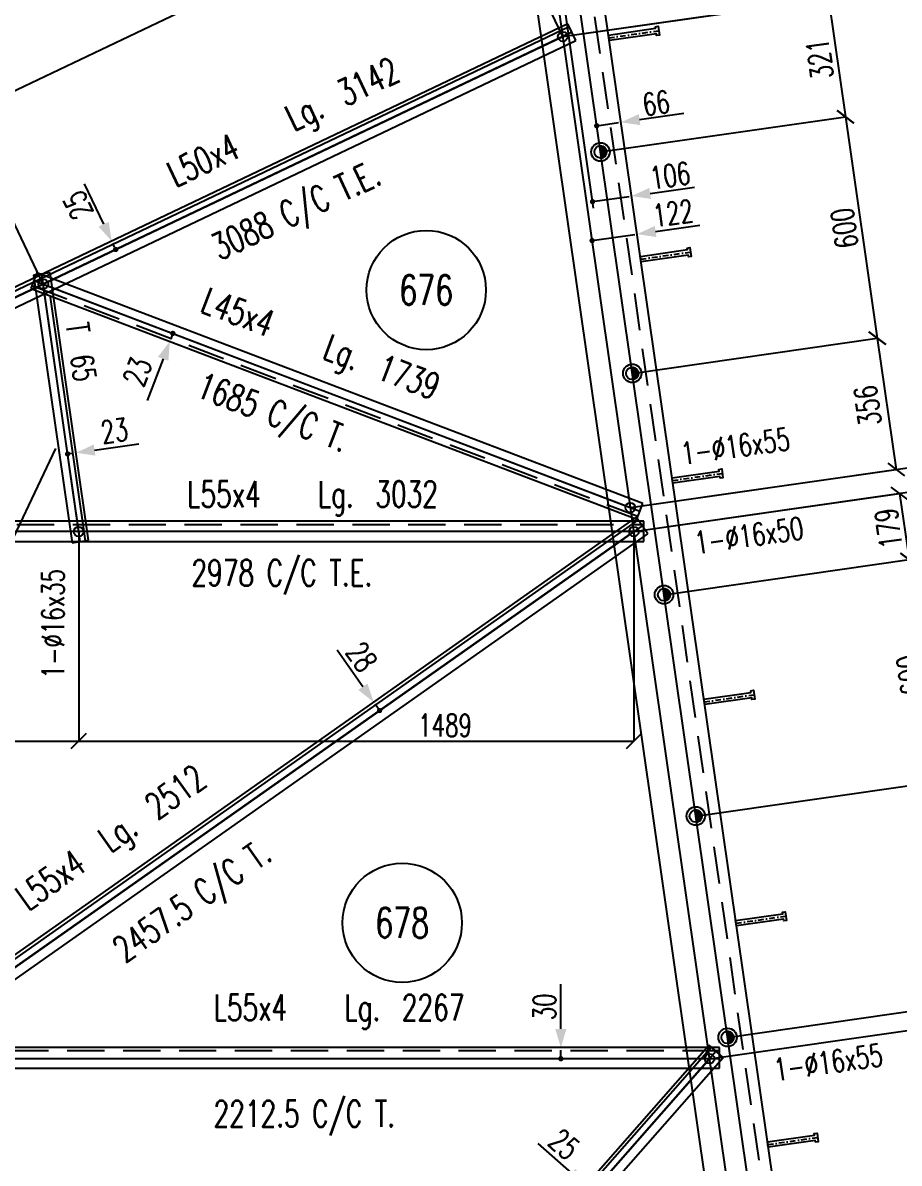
# Model space of a CAD drawing. Extents: x 106643 to 122863, y -59241 to -47761.
# Drawn here: x 113413 to 115764, y -52381 to -49321 of the extents above; entities that cross this region are included whole.
import ezdxf
from ezdxf.enums import TextEntityAlignment as Align

# ---------------------------------------------------------------- set-up
doc = ezdxf.new("R2010")
doc.units = 0
doc.header["$LTSCALE"] = 200
doc.header["$MEASUREMENT"] = 0
doc.linetypes.add('DASHDOT', pattern=[1, 0.5, -0.25, 0, -0.25])
doc.linetypes.add('DASHED', pattern=[0.75, 0.5, -0.25])
doc.layers.get('0').update_dxf_attribs({"linetype": 'CONTINUOUS'})
for name, color, linetype in [('ASSI', 3, 'CONTINUOUS'), ('BOLLINI_1', 7, 'CONTINUOUS'), ('Echelon', 3, 'CONTINUOUS'), ('FORI', 2, 'CONTINUOUS'), ('LINEA_ANG', 2, 'CONTINUOUS'), ('LS', 7, 'CONTINUOUS'), ('MZ', 6, 'DASHDOT'), ('QT_MAL', 7, 'CONTINUOUS'), ('QT_MPR', 7, 'CONTINUOUS'), ('QT_MSP', 7, 'CONTINUOUS'), ('TRAT-Y', 7, 'DASHED')]:
    doc.layers.add(name, color=color, linetype=linetype)
doc.styles.add('QUOTE', font='ROMANS8.SHX', dxfattribs={"width": 0.7})
doc.styles.add('RQL', font='ROMANS8.SHX', dxfattribs={"width": 0.7})
doc.styles.add('RS', font='ROMANS8.shx', dxfattribs={"width": 0.7})
doc.styles.get("Standard").update_dxf_attribs({"font": 'ROMANS8.SHX', "width": 0.7})
doc.dimstyles.new('FRECCE1', dxfattribs={"dimtxt": 60, "dimasz": 6.66, "dimexe": 0, "dimexo": 0, "dimgap": 1, "dimtad": 1, "dimdec": 0, "dimzin": 0, "dimdsep": 46, "dimtxsty": 'RS', "dimblk1": 'QUOTP', "dimblk2": 'QUOTF', "dimsah": 1, "dimcen": 0, "dimclrd": 2, "dimclre": 2, "dimclrt": 7, "dimadec": 0, "dimazin": 0, "dimtfac": 1, "dimtdec": 0, "dimtix": 1, "dimtmove": 2, "dimatfit": 3, "dimldrblk": 'QUOTP', "dimfxl": 1, "dimtolj": 1, "dimtzin": 0, "dimarcsym": 0})
doc.dimstyles.new('FRECCE1_20', dxfattribs={"dimtxt": 60, "dimasz": 6.6667, "dimexe": 0, "dimexo": 0, "dimgap": 1, "dimtad": 1, "dimzin": 0, "dimdsep": 46, "dimtxsty": 'RS', "dimblk1": 'QUOTP', "dimblk2": 'QUOTF', "dimsah": 1, "dimcen": 0, "dimclrd": 2, "dimclre": 2, "dimclrt": 7, "dimadec": 0, "dimazin": 0, "dimtfac": 1, "dimtix": 1, "dimtmove": 2, "dimatfit": 3, "dimldrblk": 'QUOTP', "dimfxl": 1, "dimtolj": 1, "dimtzin": 0, "dimarcsym": 0})
doc.dimstyles.new('TRATTO_20', dxfattribs={"dimscale": 0, "dimtxt": 60, "dimasz": 40, "dimexe": 0, "dimexo": 0, "dimgap": 10, "dimtad": 1, "dimrnd": 0.5, "dimdsep": 46, "dimtxsty": 'RS', "dimblk1": 'OBLIQUE', "dimblk2": 'OBLIQUE', "dimsah": 1, "dimcen": 0.09, "dimclrd": 2, "dimclre": 2, "dimclrt": 7, "dimadec": 0, "dimazin": 0, "dimtfac": 1, "dimtix": 1, "dimtmove": 2, "dimatfit": 3, "dimfxl": 1, "dimtolj": 1, "dimtzin": 0, "dimarcsym": 0})

# ---------------------------------------------------------------- blocks, each defined once
blk = doc.blocks.new('ASSE98')
blk.add_line((0, 0), (1, 0))
at = {"color": 7, "flags": 1}
for tag, p in [('LAV1', (3.07431, 6.82847)), ('LAV2', (3.07431, 6.49513)), ('LAV3', (3.07431, 6.1618)), ('LAV4', (3.07431, 5.82847)), ('LAV5', (3.07431, 5.49513)), ('LAV6', (3.07431, 5.1618)), ('LAV7', (3.07431, 4.82847)), ('LAV8', (3.07431, 4.49513)), ('LAV9', (3.07431, 4.1618)), ('LAV10', (3.07431, 3.82847))]:
    blk.add_attdef(tag, p, '', height=0.2, dxfattribs=at)
at = {"color": 7, "style": 'QUOTE', "width": 0.5, "flags": 1}
for tag, p in [('TI', (1.38308, 6.82731)), ('DI_S', (1.38308, 6.42178)), ('D_S', (1.38308, 6.02092)), ('E_S', (1.38308, 5.68065)), ('NFORI', (1.36454, 5.29792)), ('ALAR', (1.36349, 4.93246)), ('FAM', (1.3775, 4.54645)), ('ALA', (1.38308, 4.19257)), ('DISP2', (1.38308, 3.84971)), ('DISP1', (1.38308, 3.50686)), ('PINZAF', (1.38308, 3.164)), ('PINZAI', (1.38308, 2.82114)), ('TRP', (1.38308, 2.47829)), ('NP', (1.38308, 2.13543)), ('SV', (1.38308, 1.79257)), ('PESO', (1.38308, 1.44971)), ('QUA', (1.38308, 1.10686)), ('LUN', (1.38308, 0.764)), ('PROF', (1.38308, 0.42114)), ('POS', (1.38308, 0.07829))]:
    blk.add_attdef(tag, p, '', height=0.2, dxfattribs=at)
blk = doc.blocks.new('16')
blk.add_circle((0, 0), 1)
blk = doc.blocks.new('_OBLIQUE')
at = {"color": 0, "linetype": 'ByBlock'}
blk.add_line((-0.5, -0.5), (0.5, 0.5), dxfattribs=at)
blk = doc.blocks.new('*D21')
at = {"layer": 'QT_MPR', "color": 2, "lineweight": -2, "transparency": 16777216}
for p, q in [((114865.4, -49271.5), (116156.2, -49086.3)), ((116156.2, -49086.3), (116358.8, -50498.7)), ((115052.2, -50686.2), (116358.8, -50498.7))]:
    blk.add_line(p, q, dxfattribs=at)
at = {"layer": 'QT_MPR', "color": 2, "lineweight": -2, "transparency": 16777216, "xscale": 40, "yscale": 40, "zscale": 40}
for p, rotation in [((116156.2, -49086.3), 98.16615670567579), ((116358.8, -50498.7), 278.1661567056758)]:
    blk.add_blockref('_OBLIQUE', p, dxfattribs=dict(at, rotation=rotation))
at = {"layer": 'QT_MPR', "color": 7, "transparency": 16777216, "insert": (116211.3, -49794.4), "char_height": 60, "attachment_point": 5, "rotation": 98.1662, "style": 'RS'}
blk.add_mtext('\\A1;1427', dxfattribs=at)
blk = doc.blocks.new('*D20')
at = {"layer": 'QT_MPR', "color": 2, "lineweight": -2, "transparency": 16777216}
for p, q in [((115052.2, -50686.2), (116358.8, -50498.7)), ((116358.8, -50498.7), (116561.8, -51913.3)), ((115255.2, -52100.8), (116561.8, -51913.3))]:
    blk.add_line(p, q, dxfattribs=at)
at = {"layer": 'QT_MPR', "color": 2, "lineweight": -2, "transparency": 16777216, "xscale": 40, "yscale": 40, "zscale": 40}
for p, rotation in [((116358.8, -50498.7), 98.16615670567579), ((116561.8, -51913.3), 278.1661567056758)]:
    blk.add_blockref('_OBLIQUE', p, dxfattribs=dict(at, rotation=rotation))
at = {"layer": 'QT_MPR', "color": 7, "transparency": 16777216, "insert": (116417.7, -51211.3), "char_height": 60, "attachment_point": 5, "rotation": 98.1662, "style": 'RS'}
blk.add_mtext('\\A1;1429', dxfattribs=at)
blk = doc.blocks.new('*D25')
at = {"layer": 'QT_MPR', "color": 2, "lineweight": -2, "transparency": 16777216}
for p, q in [((115255.2, -52100.8), (116561.8, -51913.3)), ((116561.8, -51913.3), (116764.8, -53328)), ((115458.2, -53515.5), (116764.8, -53328))]:
    blk.add_line(p, q, dxfattribs=at)
at = {"layer": 'QT_MPR', "color": 2, "lineweight": -2, "transparency": 16777216, "xscale": 40, "yscale": 40, "zscale": 40}
for p, rotation in [((116561.8, -51913.3), 98.16615670567579), ((116764.8, -53328), 278.1661567056758)]:
    blk.add_blockref('_OBLIQUE', p, dxfattribs=dict(at, rotation=rotation))
at = {"layer": 'QT_MPR', "color": 7, "transparency": 16777216, "insert": (116617.3, -52623), "char_height": 60, "attachment_point": 5, "rotation": 98.1662, "style": 'RS'}
blk.add_mtext('\\A1;1429', dxfattribs=at)
blk = doc.blocks.new('*D19')
at = {"layer": 'QT_MPR', "color": 2, "lineweight": -2, "transparency": 16777216}
for p, q in [((114861.6, -49358), (115871.3, -49213.1)), ((115871.3, -49213.1), (116052.6, -50476.9)), ((115042.8, -50621.8), (116052.6, -50476.9))]:
    blk.add_line(p, q, dxfattribs=at)
at = {"layer": 'QT_MPR', "color": 2, "lineweight": -2, "transparency": 16777216, "xscale": 40, "yscale": 40, "zscale": 40}
for p, rotation in [((115871.3, -49213.1), 98.16615670567579), ((116052.6, -50476.9), 278.1661567056758)]:
    blk.add_blockref('_OBLIQUE', p, dxfattribs=dict(at, rotation=rotation))
at = {"layer": 'QT_MPR', "color": 7, "transparency": 16777216, "insert": (115912, -49847.1), "char_height": 60, "attachment_point": 5, "rotation": 98.1662, "style": 'RS'}
blk.add_mtext('\\A1;1277', dxfattribs=at)
blk = doc.blocks.new('*D18')
at = {"layer": 'QT_MPR', "color": 2, "lineweight": -2, "transparency": 16777216}
for p, q in [((115042.8, -50621.8), (116052.6, -50476.9)), ((116052.6, -50476.9), (116061.9, -50541.3)), ((115052.2, -50686.2), (116061.9, -50541.3))]:
    blk.add_line(p, q, dxfattribs=at)
at = {"layer": 'QT_MPR', "color": 2, "lineweight": -2, "transparency": 16777216, "xscale": 40, "yscale": 40, "zscale": 40}
for p, rotation in [((116052.6, -50476.9), 98.16615670567579), ((116061.9, -50541.3), 278.1661567056758)]:
    blk.add_blockref('_OBLIQUE', p, dxfattribs=dict(at, rotation=rotation))
at = {"layer": 'QT_MPR', "color": 7, "transparency": 16777216, "insert": (116100.9, -50494.6), "char_height": 60, "attachment_point": 5, "rotation": 98.1662, "style": 'RS'}
blk.add_mtext('\\A1;65', dxfattribs=at)
blk = doc.blocks.new('*D41')
at = {"layer": 'QT_MPR', "color": 2, "lineweight": -2, "transparency": 16777216}
for p, q in [((114865.4, -49271.5), (115859.2, -49128.9)), ((115859.2, -49128.9), (115871.3, -49213.1)), ((114861.6, -49358), (115871.3, -49213.1))]:
    blk.add_line(p, q, dxfattribs=at)
at = {"layer": 'QT_MPR', "color": 2, "lineweight": -2, "transparency": 16777216, "xscale": 40, "yscale": 40, "zscale": 40}
for p, rotation in [((115859.2, -49128.9), 98.16615670567533), ((115871.3, -49213.1), 278.1661567056753)]:
    blk.add_blockref('_OBLIQUE', p, dxfattribs=dict(at, rotation=rotation))
at = {"layer": 'QT_MPR', "color": 7, "transparency": 16777216, "insert": (115913.3, -49174), "char_height": 60, "attachment_point": 5, "rotation": 98.1662, "style": 'RS'}
blk.add_mtext('\\A1;85', dxfattribs=at)
blk = doc.blocks.new('QUOTP')
at = {"layer": 'ASSI', "color": 2, "const_width": 1.07}
blk.add_lwpolyline([(-0.53, 0, 1), (0.53, 0, 1)], format="xyb", close=True, dxfattribs=at)
blk = doc.blocks.new('QUOTF')
at = {"layer": 'LS', "color": 2}
blk.add_line((7.5, 0), (25.5, 0), dxfattribs=at)
blk.add_solid([(7.5, 2.25), (0, 0), (7.5, -2.25)], dxfattribs=at)
blk = doc.blocks.new('*D157')
at = {"layer": 'QT_MAL', "color": 2, "lineweight": -2, "transparency": 16777216}
blk.add_line((114959.1, -49596.4), (115011.3, -49588.9), dxfattribs=at)
at = {"layer": 'QT_MAL', "color": 2, "lineweight": -2, "transparency": 16777216, "xscale": 6.66, "yscale": 6.66, "zscale": 6.66}
for name, p, rotation in [('QUOTF', (115017.9, -49588), 8.166156705674926), ('QUOTP', (114952.5, -49597.4), 188.1661567056749)]:
    blk.add_blockref(name, p, dxfattribs=dict(at, rotation=rotation))
at = {"layer": 'QT_MAL', "color": 7, "transparency": 16777216, "insert": (115112, -49536.6), "char_height": 60, "attachment_point": 5, "rotation": 8.1662, "style": 'RS'}
blk.add_mtext('\\A1;66', dxfattribs=at)
blk = doc.blocks.new('*D158')
at = {"layer": 'QT_MAL', "color": 2, "lineweight": -2, "transparency": 16777216}
blk.add_line((114947.9, -49800.1), (115039.7, -49786.9), dxfattribs=at)
at = {"layer": 'QT_MAL', "color": 2, "lineweight": -2, "transparency": 16777216, "xscale": 6.66, "yscale": 6.66, "zscale": 6.66}
for name, p, rotation in [('QUOTF', (115046.3, -49786), 8.166156705674926), ('QUOTP', (114941.4, -49801), 188.1661567056749)]:
    blk.add_blockref(name, p, dxfattribs=dict(at, rotation=rotation))
at = {"layer": 'QT_MAL', "color": 7, "transparency": 16777216, "insert": (115149.2, -49730.9), "char_height": 60, "attachment_point": 5, "rotation": 8.1662, "style": 'RS'}
blk.add_mtext('\\A1;106', dxfattribs=at)
blk = doc.blocks.new('*D159')
at = {"layer": 'QT_MAL', "color": 2, "lineweight": -2, "transparency": 16777216}
blk.add_line((114946.8, -49904.6), (115054.4, -49889.1), dxfattribs=at)
at = {"layer": 'QT_MAL', "color": 2, "lineweight": -2, "transparency": 16777216, "xscale": 6.66, "yscale": 6.66, "zscale": 6.66}
for name, p, rotation in [('QUOTF', (115060.9, -49888.2), 8.166156705674926), ('QUOTP', (114940.2, -49905.5), 188.1661567056749)]:
    blk.add_blockref(name, p, dxfattribs=dict(at, rotation=rotation))
at = {"layer": 'QT_MAL', "color": 7, "transparency": 16777216, "insert": (115157.2, -49832), "char_height": 60, "attachment_point": 5, "rotation": 8.1662, "style": 'RS'}
blk.add_mtext('\\A1;122', dxfattribs=at)
blk = doc.blocks.new('*D163')
at = {"layer": 'QT_MAL', "color": 2, "lineweight": -2, "transparency": 16777216}
blk.add_line((113813.3, -50160.7), (113809.9, -50169.7), dxfattribs=at)
at = {"layer": 'QT_MAL', "color": 2, "lineweight": -2, "transparency": 16777216, "xscale": 6.6667, "yscale": 6.6667, "zscale": 6.6667}
for name, p, rotation in [('QUOTP', (113815.7, -50154.5), 69.15341623846709), ('QUOTF', (113807.5, -50176), 249.1534162384671)]:
    blk.add_blockref(name, p, dxfattribs=dict(at, rotation=rotation))
at = {"layer": 'QT_MAL', "color": 7, "transparency": 16777216, "insert": (113720.6, -50257.3), "char_height": 60, "attachment_point": 5, "rotation": 69.1534, "style": 'RS'}
blk.add_mtext('\\A1;23', dxfattribs=at)
blk = doc.blocks.new('*D164')
at = {"layer": 'QT_MAL', "color": 2, "lineweight": -2, "transparency": 16777216}
blk.add_line((113540, -50477), (113549.5, -50475.6), dxfattribs=at)
at = {"layer": 'QT_MAL', "color": 2, "lineweight": -2, "transparency": 16777216, "xscale": 6.6667, "yscale": 6.6667, "zscale": 6.6667}
for name, p, rotation in [('QUOTF', (113556.1, -50474.7), 8.166156705675029), ('QUOTP', (113533.4, -50477.9), 188.166156705675)]:
    blk.add_blockref(name, p, dxfattribs=dict(at, rotation=rotation))
at = {"layer": 'QT_MAL', "color": 7, "transparency": 16777216, "insert": (113658.8, -50415.6), "char_height": 60, "attachment_point": 5, "rotation": 8.1662, "style": 'RS'}
blk.add_mtext('\\A1;23', dxfattribs=at)
blk = doc.blocks.new('*D52')
at = {"layer": 'QT_MPR', "color": 2, "lineweight": -2, "transparency": 16777216}
for p, q in [((111858.4, -50233.2), (113252.1, -49569.1)), ((113467.9, -50022.1), (113252.1, -49569.1)), ((112074.3, -50686.2), (111858.4, -50233.2))]:
    blk.add_line(p, q, dxfattribs=at)
at = {"layer": 'QT_MPR', "color": 2, "lineweight": -2, "transparency": 16777216, "xscale": 40, "yscale": 40, "zscale": 40}
for p, rotation in [((113252.1, -49569.1), 25.47875624659743), ((111858.4, -50233.2), 205.4787562465974)]:
    blk.add_blockref('_OBLIQUE', p, dxfattribs=dict(at, rotation=rotation))
at = {"layer": 'QT_MPR', "color": 7, "transparency": 16777216, "insert": (112556, -49850.4), "char_height": 60, "attachment_point": 5, "rotation": 25.4788, "style": 'RS'}
blk.add_mtext('\\A1;1544', dxfattribs=at)
blk = doc.blocks.new('*D51')
at = {"layer": 'QT_MPR', "color": 2, "lineweight": -2, "transparency": 16777216}
for p, q in [((113252.1, -49569.1), (114645.8, -48905)), ((114861.6, -49358), (114645.8, -48905)), ((113467.9, -50022.1), (113252.1, -49569.1))]:
    blk.add_line(p, q, dxfattribs=at)
at = {"layer": 'QT_MPR', "color": 2, "lineweight": -2, "transparency": 16777216, "xscale": 40, "yscale": 40, "zscale": 40}
for p, rotation in [((114645.8, -48905), 25.47875624659743), ((113252.1, -49569.1), 205.4787562465974)]:
    blk.add_blockref('_OBLIQUE', p, dxfattribs=dict(at, rotation=rotation))
at = {"layer": 'QT_MPR', "color": 7, "transparency": 16777216, "insert": (114043.8, -49134.3), "char_height": 60, "attachment_point": 5, "rotation": 25.4788, "style": 'RS'}
blk.add_mtext('\\A1;1544', dxfattribs=at)
blk = doc.blocks.new('*D50')
at = {"layer": 'QT_MPR', "color": 2, "lineweight": -2, "transparency": 16777216}
for p, q in [((112074.3, -50686.2), (112074.3, -51248.2)), ((113563.2, -50686.2), (113563.2, -51248.2)), ((112074.3, -51248.2), (113563.2, -51248.2))]:
    blk.add_line(p, q, dxfattribs=at)
at = {"layer": 'QT_MPR', "color": 2, "lineweight": -2, "transparency": 16777216, "xscale": 40, "yscale": 40, "zscale": 40}
for p, rotation in [((112074.3, -51248.2), 179.9999999999999), ((113563.2, -51248.2), 359.9999999999999)]:
    blk.add_blockref('_OBLIQUE', p, dxfattribs=dict(at, rotation=rotation))
at = {"layer": 'QT_MPR', "color": 7, "transparency": 16777216, "insert": (112842.9, -51201.5), "char_height": 60, "attachment_point": 5, "style": 'RS'}
blk.add_mtext('\\A1;1489', dxfattribs=at)
blk = doc.blocks.new('*D49')
at = {"layer": 'QT_MPR', "color": 2, "lineweight": -2, "transparency": 16777216}
for p, q in [((113563.2, -50686.2), (113563.2, -51248.2)), ((115052.2, -50686.2), (115052.2, -51248.2)), ((113563.2, -51248.2), (115052.2, -51248.2))]:
    blk.add_line(p, q, dxfattribs=at)
at = {"layer": 'QT_MPR', "color": 2, "lineweight": -2, "transparency": 16777216, "xscale": 40, "yscale": 40, "zscale": 40}
for p, rotation in [((113563.2, -51248.2), 179.9999999999999), ((115052.2, -51248.2), 359.9999999999999)]:
    blk.add_blockref('_OBLIQUE', p, dxfattribs=dict(at, rotation=rotation))
at = {"layer": 'QT_MPR', "color": 7, "transparency": 16777216, "insert": (114545.7, -51206.1), "char_height": 60, "attachment_point": 5, "style": 'RS'}
blk.add_mtext('\\A1;1489', dxfattribs=at)
blk = doc.blocks.new('xxx')
blk.add_circle((0, 0), 8)
at = {"color": 3, "style": 'RQL', "width": 0.7}
blk.add_attdef('POS', text='', height=4, dxfattribs=at).set_placement((0, 0), align=Align.MIDDLE)
at = {"color": 3, "style": 'RQL', "width": 0.7, "flags": 1}
blk.add_attdef('POS1', (-0.39, -5.42), '', height=2, dxfattribs=at)
at = {"style": 'RQL', "width": 0.7, "flags": 1}
blk.add_attdef('TIPO', (-0.39, -8.66), '', height=2, dxfattribs=at)
blk = doc.blocks.new('*D165')
at = {"layer": 'QT_MAL', "color": 2, "lineweight": -2, "transparency": 16777216}
for p, q in [((114354, -51143.5), (114354, -51143.5)), ((114366.3, -51160.9), (114357.9, -51148.9)), ((114370.1, -51166.4), (114370.1, -51166.4))]:
    blk.add_line(p, q, dxfattribs=at)
at = {"layer": 'QT_MAL', "color": 2, "lineweight": -2, "transparency": 16777216, "xscale": 6.6667, "yscale": 6.6667, "zscale": 6.6667}
for name, p, rotation in [('QUOTF', (114354, -51143.5), 125.1466396514219), ('QUOTP', (114370.1, -51166.4), 305.1466396514219)]:
    blk.add_blockref(name, p, dxfattribs=dict(at, rotation=rotation))
at = {"layer": 'QT_MAL', "color": 7, "transparency": 16777216, "insert": (114322, -51022.4), "char_height": 60, "attachment_point": 5, "rotation": 305.1466, "style": 'RS'}
blk.add_mtext('\\A1;28', dxfattribs=at)
blk = doc.blocks.new('*D166')
at = {"layer": 'QT_MAL', "color": 2, "lineweight": -2, "transparency": 16777216}
blk.add_line((114937.2, -52452.5), (114928.4, -52444.8), dxfattribs=at)
at = {"layer": 'QT_MAL', "color": 2, "lineweight": -2, "transparency": 16777216, "xscale": 6.6667, "yscale": 6.6667, "zscale": 6.6667}
for name, p, rotation in [('QUOTF', (114923.4, -52440.4), 138.6780807240128), ('QUOTP', (114942.2, -52456.9), 318.6780807240128)]:
    blk.add_blockref(name, p, dxfattribs=dict(at, rotation=rotation))
at = {"layer": 'QT_MAL', "color": 7, "transparency": 16777216, "insert": (114865.2, -52330.3), "char_height": 60, "attachment_point": 5, "rotation": 318.6781, "style": 'RS'}
blk.add_mtext('\\A1;25', dxfattribs=at)
blk = doc.blocks.new('*D58')
at = {"layer": 'QT_MPR', "color": 2, "lineweight": -2, "transparency": 16777216}
for p, q in [((113042.9, -52100.8), (112504.1, -52469.7)), ((112504.1, -52469.7), (113472.7, -53884.4)), ((114011.5, -53515.5), (113472.7, -53884.4))]:
    blk.add_line(p, q, dxfattribs=at)
at = {"layer": 'QT_MPR', "color": 2, "lineweight": -2, "transparency": 16777216, "xscale": 40, "yscale": 40, "zscale": 40}
for p, rotation in [((112504.1, -52469.7), 124.3993142064025), ((113472.7, -53884.4), 304.3993142064025)]:
    blk.add_blockref('_OBLIQUE', p, dxfattribs=dict(at, rotation=rotation))
at = {"layer": 'QT_MPR', "color": 7, "transparency": 16777216, "insert": (112985.7, -53068.6), "char_height": 60, "attachment_point": 5, "rotation": 304.3993, "style": 'RS'}
blk.add_mtext('\\A1;1714.5', dxfattribs=at)
blk = doc.blocks.new('bull')
at = {"style": 'RS', "width": 0.7, "flags": 1}
for tag, p in [('NN', (-12.25, 0)), ('DIAMETRO', (0, -4.86)), ('SERRAGGIO', (0, -9.71)), ('LUNGHEZZA', (0, -14.57)), ('NB', (0, -19.43)), ('TIPO', (0, -24.12)), ('EL', (-0.14, -29))]:
    blk.add_attdef(tag, p, '', height=3, dxfattribs=at)
at = {"style": 'RS', "width": 0.7}
blk.add_attdef('BULLONE', (0, 0), '', height=3, dxfattribs=at)
blk = doc.blocks.new('P20')
at = {"color": 0}
for p, q in [((0, 0.98), (0.02, 1)), ((0, 0.94), (0.06, 1)), ((1, -0.01), (0, 0.99)), ((0, 0.89), (0.1, 0.99)), ((0, 0.85), (0.14, 0.99)), ((0, 0.8), (0.18, 0.98)), ((0, 0.76), (0.22, 0.98)), ((0, 0.71), (0.25, 0.97)), ((0, 0.67), (0.29, 0.96)), ((1, -0.05), (0, 0.95)), ((0, 0.62), (0.32, 0.95)), ((0, 0.58), (0.36, 0.93)), ((0, 0.53), (0.39, 0.92)), ((0, 0.49), (0.42, 0.91)), ((1, -0.09), (0, 0.9)), ((0, 0.44), (0.45, 0.89)), ((0, 0.4), (0.48, 0.88)), ((0.99, -0.13), (0, 0.86)), ((0, 0.35), (0.51, 0.86)), ((0, 0.31), (0.54, 0.84)), ((0, 0.26), (0.56, 0.83)), ((0.99, -0.17), (0, 0.81)), ((0, 0.22), (0.59, 0.81)), ((0, 0.17), (0.61, 0.79)), ((0.98, -0.21), (0, 0.77)), ((0, 0.13), (0.64, 0.77)), ((0, 0.08), (0.66, 0.75)), ((0, 0.04), (0.69, 0.73)), ((0.97, -0.25), (0, 0.72)), ((0, -0.01), (0.71, 0.7)), ((0.96, -0.28), (0, 0.68)), ((0, -0.05), (0.73, 0.68)), ((0, -0.1), (0.75, 0.66)), ((0.95, -0.32), (0, 0.63)), ((0, -0.14), (0.77, 0.63)), ((0, -0.19), (0.79, 0.61)), ((0.94, -0.35), (0, 0.59)), ((0, -0.23), (0.81, 0.58)), ((0, -0.28), (0.83, 0.56)), ((0.92, -0.38), (0, 0.54)), ((0, -0.32), (0.85, 0.53)), ((0.91, -0.41), (0, 0.5)), ((0, -0.36), (0.87, 0.5)), ((0, -0.41), (0.88, 0.47)), ((0.9, -0.44), (0, 0.45)), ((0, -0.45), (0.9, 0.44)), ((0.88, -0.47), (0, 0.41)), ((0, -0.5), (0.91, 0.41)), ((0, -0.54), (0.92, 0.38)), ((0.87, -0.5), (0, 0.36)), ((0, -0.59), (0.94, 0.35)), ((0.85, -0.53), (0, 0.32)), ((0, -0.63), (0.95, 0.31)), ((0, -0.68), (0.96, 0.28)), ((0.83, -0.56), (0, 0.27)), ((0, -0.72), (0.97, 0.25)), ((0.81, -0.58), (0, 0.23)), ((0, -0.77), (0.98, 0.21)), ((0.79, -0.61), (0, 0.18)), ((0, -0.81), (0.99, 0.17)), ((0.77, -0.63), (0, 0.14)), ((0, -0.86), (0.99, 0.13)), ((0.75, -0.66), (0, 0.09)), ((0, -0.9), (1, 0.09)), ((0.73, -0.68), (0, 0.05)), ((0, -0.95), (1, 0.05)), ((0.71, -0.7), (0, 0.01)), ((0, -0.99), (1, 0.01)), ((1, 0.04), (0.04, 1)), ((1, 0.09), (0.09, 1)), ((0.99, 0.14), (0.14, 0.99)), ((0.98, 0.19), (0.19, 0.98)), ((0.97, 0.25), (0.25, 0.97)), ((0.95, 0.31), (0.31, 0.95)), ((0.92, 0.38), (0.38, 0.92)), ((0.88, 0.47), (0.47, 0.88)), ((0.81, 0.59), (0.59, 0.81)), ((0.69, -0.73), (0, -0.04)), ((0.66, -0.75), (0, -0.08)), ((0.64, -0.77), (0, -0.13)), ((0.61, -0.79), (0, -0.17)), ((0.59, -0.81), (0, -0.22)), ((0.56, -0.83), (0, -0.26)), ((0.54, -0.84), (0, -0.31)), ((0.51, -0.86), (0, -0.35)), ((0.48, -0.88), (0, -0.4)), ((0.45, -0.89), (0, -0.44)), ((0.42, -0.91), (0, -0.49)), ((0.39, -0.92), (0, -0.53)), ((0.36, -0.93), (0, -0.58)), ((0.32, -0.95), (0, -0.62)), ((0.29, -0.96), (0, -0.67)), ((0.25, -0.97), (0, -0.71)), ((0.22, -0.98), (0, -0.76)), ((0.18, -0.98), (0, -0.8)), ((0.14, -0.99), (0, -0.85)), ((0.1, -0.99), (0, -0.89)), ((0.04, -1), (1, -0.04)), ((0.09, -1), (1, -0.09)), ((0.14, -0.99), (0.99, -0.14)), ((0.19, -0.98), (0.98, -0.19)), ((0.25, -0.97), (0.97, -0.25)), ((0.31, -0.95), (0.95, -0.31)), ((0.38, -0.92), (0.92, -0.38)), ((0.47, -0.88), (0.88, -0.47)), ((0.59, -0.81), (0.81, -0.59))]:
    blk.add_line(p, q, dxfattribs=at)
for radius in [1.5, 1]:
    blk.add_circle((0, 0), radius)
blk = doc.blocks.new('A$C6E393FD9')
at = {"layer": 'Echelon'}
blk.add_lwpolyline([(2.5, 0), (0, 19.8), (168.6, 41.4), (167.9, 47.2), (177.8, 48.5), (181.8, 17.1), (171.9, 15.8), (171.2, 21.6), (2.5, 0)], close=True, dxfattribs=at)
at = {"layer": 'MZ', "ltscale": 0.2}
blk.add_line((1.3, 9.9), (179.8, 32.8), dxfattribs=at)
blk = doc.blocks.new('*D129')
at = {"layer": 'QT_MSP', "color": 2, "lineweight": -2, "transparency": 16777216}
for p, q in [((114861.6, -49358), (115574.3, -49255.7)), ((115574.3, -49255.7), (115619.9, -49573.4)), ((114962.6, -49667.7), (115619.9, -49573.4))]:
    blk.add_line(p, q, dxfattribs=at)
at = {"layer": 'QT_MSP', "color": 2, "lineweight": -2, "transparency": 16777216, "xscale": 40, "yscale": 40, "zscale": 40}
for p, rotation in [((115574.3, -49255.7), 98.16615670567579), ((115619.9, -49573.4), 278.1661567056758)]:
    blk.add_blockref('_OBLIQUE', p, dxfattribs=dict(at, rotation=rotation))
at = {"layer": 'QT_MSP', "color": 7, "transparency": 16777216, "insert": (115550.8, -49418), "char_height": 60, "attachment_point": 5, "rotation": 98.1662, "style": 'RS'}
blk.add_mtext('\\A1;321', dxfattribs=at)
blk = doc.blocks.new('*D128')
at = {"layer": 'QT_MSP', "color": 2, "lineweight": -2, "transparency": 16777216}
for p, q in [((114962.6, -49667.7), (115619.9, -49573.4)), ((115619.9, -49573.4), (115705.1, -50167.3)), ((115047.9, -50261.7), (115705.1, -50167.3))]:
    blk.add_line(p, q, dxfattribs=at)
at = {"layer": 'QT_MSP', "color": 2, "lineweight": -2, "transparency": 16777216, "xscale": 40, "yscale": 40, "zscale": 40}
for p, rotation in [((115619.9, -49573.4), 98.16615670567579), ((115705.1, -50167.3), 278.1661567056758)]:
    blk.add_blockref('_OBLIQUE', p, dxfattribs=dict(at, rotation=rotation))
at = {"layer": 'QT_MSP', "color": 7, "transparency": 16777216, "insert": (115616.9, -49872.3), "char_height": 60, "attachment_point": 5, "rotation": 98.1662, "style": 'RS'}
blk.add_mtext('\\A1;600', dxfattribs=at)
blk = doc.blocks.new('*D127')
at = {"layer": 'QT_MSP', "color": 2, "lineweight": -2, "transparency": 16777216}
for p, q in [((115047.9, -50261.7), (115705.1, -50167.3)), ((115705.1, -50167.3), (115755.7, -50519.5)), ((115042.8, -50621.8), (115755.7, -50519.5))]:
    blk.add_line(p, q, dxfattribs=at)
at = {"layer": 'QT_MSP', "color": 2, "lineweight": -2, "transparency": 16777216, "xscale": 40, "yscale": 40, "zscale": 40}
for p, rotation in [((115705.1, -50167.3), 98.16615670567579), ((115755.7, -50519.5), 278.1661567056758)]:
    blk.add_blockref('_OBLIQUE', p, dxfattribs=dict(at, rotation=rotation))
at = {"layer": 'QT_MSP', "color": 7, "transparency": 16777216, "insert": (115679.4, -50348.4), "char_height": 60, "attachment_point": 5, "rotation": 98.1662, "style": 'RS'}
blk.add_mtext('\\A1;356', dxfattribs=at)
blk = doc.blocks.new('*D136')
at = {"layer": 'QT_MSP', "color": 2, "lineweight": -2, "transparency": 16777216}
for p, q in [((115052.2, -50686.2), (115764.9, -50583.9)), ((115764.9, -50583.9), (115790.4, -50761.3)), ((115133.1, -50855.6), (115790.4, -50761.3))]:
    blk.add_line(p, q, dxfattribs=at)
at = {"layer": 'QT_MSP', "color": 2, "lineweight": -2, "transparency": 16777216, "xscale": 40, "yscale": 40, "zscale": 40}
for p, rotation in [((115764.9, -50583.9), 98.16615670567579), ((115790.4, -50761.3), 278.1661567056758)]:
    blk.add_blockref('_OBLIQUE', p, dxfattribs=dict(at, rotation=rotation))
at = {"layer": 'QT_MSP', "color": 7, "transparency": 16777216, "insert": (115735.2, -50677.8), "char_height": 60, "attachment_point": 5, "rotation": 98.1662, "style": 'RS'}
blk.add_mtext('\\A1;179', dxfattribs=at)
blk = doc.blocks.new('*D135')
at = {"layer": 'QT_MSP', "color": 2, "lineweight": -2, "transparency": 16777216}
for p, q in [((115133.1, -50855.6), (115790.4, -50761.3)), ((115790.4, -50761.3), (115875.6, -51355.2)), ((115218.3, -51449.5), (115875.6, -51355.2))]:
    blk.add_line(p, q, dxfattribs=at)
at = {"layer": 'QT_MSP', "color": 2, "lineweight": -2, "transparency": 16777216, "xscale": 40, "yscale": 40, "zscale": 40}
for p, rotation in [((115790.4, -50761.3), 98.16615670567579), ((115875.6, -51355.2), 278.1661567056758)]:
    blk.add_blockref('_OBLIQUE', p, dxfattribs=dict(at, rotation=rotation))
at = {"layer": 'QT_MSP', "color": 7, "transparency": 16777216, "insert": (115793.2, -51071), "char_height": 60, "attachment_point": 5, "rotation": 98.1662, "style": 'RS'}
blk.add_mtext('\\A1;600', dxfattribs=at)
blk = doc.blocks.new('*D137')
at = {"layer": 'QT_MSP', "color": 2, "lineweight": -2, "transparency": 16777216}
for p, q in [((115218.3, -51449.5), (115875.6, -51355.2)), ((115875.6, -51355.2), (115960.8, -51949.1)), ((115303.5, -52043.4), (115960.8, -51949.1))]:
    blk.add_line(p, q, dxfattribs=at)
at = {"layer": 'QT_MSP', "color": 2, "lineweight": -2, "transparency": 16777216, "xscale": 40, "yscale": 40, "zscale": 40}
for p, rotation in [((115875.6, -51355.2), 98.16615670567579), ((115960.8, -51949.1), 278.1661567056758)]:
    blk.add_blockref('_OBLIQUE', p, dxfattribs=dict(at, rotation=rotation))
at = {"layer": 'QT_MSP', "color": 7, "transparency": 16777216, "insert": (115870.6, -51655.4), "char_height": 60, "attachment_point": 5, "rotation": 98.1662, "style": 'RS'}
blk.add_mtext('\\A1;600', dxfattribs=at)
blk = doc.blocks.new('*D138')
at = {"layer": 'QT_MSP', "color": 2, "lineweight": -2, "transparency": 16777216}
for p, q in [((115303.5, -52043.4), (115960.8, -51949.1)), ((115960.8, -51949.1), (115967.9, -51998.5)), ((115255.2, -52100.8), (115967.9, -51998.5))]:
    blk.add_line(p, q, dxfattribs=at)
at = {"layer": 'QT_MSP', "color": 2, "lineweight": -2, "transparency": 16777216, "xscale": 40, "yscale": 40, "zscale": 40}
for p, rotation in [((115960.8, -51949.1), 98.16615670567579), ((115967.9, -51998.5), 278.1661567056758)]:
    blk.add_blockref('_OBLIQUE', p, dxfattribs=dict(at, rotation=rotation))
at = {"layer": 'QT_MSP', "color": 7, "transparency": 16777216, "insert": (116010.5, -51942.5), "char_height": 60, "attachment_point": 5, "rotation": 98.1662, "style": 'RS'}
blk.add_mtext('\\A1;50', dxfattribs=at)
blk = doc.blocks.new('*D144')
at = {"layer": 'QT_MSP', "color": 2, "lineweight": -2, "transparency": 16777216}
for p, q in [((115255.2, -52100.8), (115967.9, -51998.5)), ((115967.9, -51998.5), (116046, -52543)), ((115388.8, -52637.3), (116046, -52543))]:
    blk.add_line(p, q, dxfattribs=at)
at = {"layer": 'QT_MSP', "color": 2, "lineweight": -2, "transparency": 16777216, "xscale": 40, "yscale": 40, "zscale": 40}
for p, rotation in [((115967.9, -51998.5), 98.16615670567579), ((116046, -52543), 278.1661567056758)]:
    blk.add_blockref('_OBLIQUE', p, dxfattribs=dict(at, rotation=rotation))
at = {"layer": 'QT_MSP', "color": 7, "transparency": 16777216, "insert": (115958.8, -52281.5), "char_height": 60, "attachment_point": 5, "rotation": 98.1662, "style": 'RS'}
blk.add_mtext('\\A1;550', dxfattribs=at)
blk = doc.blocks.new('*D185')
at = {"layer": 'QT_MAL', "color": 2, "lineweight": -2, "transparency": 16777216}
blk.add_line((113659.5, -49923.4), (113654.5, -49912.8), dxfattribs=at)
at = {"layer": 'QT_MAL', "color": 2, "lineweight": -2, "transparency": 16777216, "xscale": 6.66, "yscale": 6.66, "zscale": 6.66}
for name, p, rotation in [('QUOTF', (113651.6, -49906.8), 115.4787562465974), ('QUOTP', (113662.4, -49929.4), 295.4787562465974)]:
    blk.add_blockref(name, p, dxfattribs=dict(at, rotation=rotation))
at = {"layer": 'QT_MAL', "color": 7, "transparency": 16777216, "insert": (113561.2, -49810.6), "char_height": 60, "attachment_point": 5, "rotation": 115.4788, "style": 'RS'}
blk.add_mtext('\\A1;25', dxfattribs=at)
blk = doc.blocks.new('*D196')
at = {"layer": 'QT_MAL', "color": 2, "lineweight": -2, "transparency": 16777216}
blk.add_line((114856.3, -52094.2), (114856.3, -52077.5), dxfattribs=at)
at = {"layer": 'QT_MAL', "color": 2, "lineweight": -2, "transparency": 16777216, "xscale": 6.66, "yscale": 6.66, "zscale": 6.66}
for name, p, rotation in [('QUOTF', (114856.3, -52070.8), 89.9999999999998), ('QUOTP', (114856.3, -52100.8), 269.9999999999998)]:
    blk.add_blockref(name, p, dxfattribs=dict(at, rotation=rotation))
at = {"layer": 'QT_MAL', "color": 7, "transparency": 16777216, "insert": (114812.5, -51961.3), "char_height": 60, "attachment_point": 5, "rotation": 90, "style": 'RS'}
blk.add_mtext('\\A1;30', dxfattribs=at)

msp = doc.modelspace()

# ---------------------------------------------------------------- linework, layer by layer
at = {"layer": 'LINEA_ANG'}
for p, q in [((115937.11, -55993.867), (114891.38, -48706.516)), ((114713.205, -48732.084), (115758.935, -56019.435)), ((114875.23, -49323.767), (112038.806, -50675.381)), ((114896.739, -49368.904), (114875.23, -49323.767)), ((112042.462, -50683.054), (114878.887, -49331.44)), ((112060.315, -50720.518), (114896.739, -49368.904)), ((113450.678, -49991.958), (113434.664, -50034.012)), ((113486.855, -49991.991), (113442.311, -49998.383)), ((115075.837, -50610.811), (113450.678, -49991.958)), ((113589.837, -50709.639), (113486.855, -49991.991)), ((113442.311, -49998.383), (113545.293, -50716.031)), ((113434.664, -50034.012), (115059.823, -50652.865)), ((113496.088, -50056.332), (113487.674, -50057.539)), ((113581.423, -50710.847), (113487.674, -50057.539)), ((115059.823, -50652.865), (115075.837, -50610.811)), ((115079.211, -50658.18), (112047.211, -50658.18)), ((115058.169, -50647.742), (113004.154, -52093.828)), ((115063.35, -50655.101), (113009.335, -52101.187)), ((115089.831, -50692.715), (115058.169, -50647.742)), ((115079.211, -50713.18), (115079.211, -50658.18)), ((113035.815, -52138.8), (115089.831, -50692.715)), ((112047.211, -50713.18), (115079.211, -50713.18)), ((113545.293, -50716.031), (113589.837, -50709.639)), ((115282.211, -52070.821), (113015.211, -52070.821)), ((115254.263, -52064.037), (113974.623, -53519.497)), ((115260.647, -52069.649), (113981.007, -53525.11)), ((115291.814, -52097.051), (115254.263, -52064.037)), ((115282.211, -52125.821), (115282.211, -52070.821)), ((114012.174, -53552.512), (115291.814, -52097.051)), ((113015.211, -52125.821), (115282.211, -52125.821))]:
    msp.add_line(p, q, dxfattribs=at)
at = {"layer": 'LS', "color": 6}
for p, q in [((114943.899, -49818.751), (114786.563, -48722.331)), ((116003.623, -56922.018), (114826.158, -48716.649)), ((115661.211, -54930.103), (114836.753, -49184.725)), ((112074.259, -50686.18), (114861.611, -49357.95)), ((113563.235, -50686.18), (113467.935, -50022.065)), ((113467.935, -50022.065), (115042.829, -50621.783)), ((113286.962, -50916.283), (113501.828, -50462.944)), ((115052.211, -50686.18), (112074.259, -50686.18)), ((113042.859, -52100.821), (115052.211, -50686.18)), ((115255.211, -52100.821), (113042.859, -52100.821)), ((114011.459, -53515.462), (115255.211, -52100.821))]:
    msp.add_line(p, q, dxfattribs=at)
at = {"layer": 'TRAT-Y'}
for p, q in [((114861.684, -48710.777), (115907.414, -55998.129)), ((113437.689, -50026.069), (115062.848, -50644.921)), ((112047.211, -50667.18), (115079.211, -50667.18)), ((115282.211, -52079.821), (113015.211, -52079.821))]:
    msp.add_line(p, q, dxfattribs=at)

# ---------------------------------------------------------------- block references
at = {"layer": 'ASSI', "xscale": 7361.999999999999, "rotation": 98.16615670567577}
msp.add_blockref('ASSE98', (115937.11, -55993.867), dxfattribs=at)
at = {"layer": 'ASSI'}
ref = msp.add_blockref('ASSE98', (114885.985, -49346.335), dxfattribs=dict(at, xscale=3142, zscale=3142, rotation=205.4787562465974))
ref.add_attrib('PROF', 'L50x4', (113822.724, -49763.419), dxfattribs={"layer": '0', "color": 2, "height": 70, "rotation": 25.478756, "style": 'QUOTE', "width": 0.7})
ref.add_attrib('LUN', '3142', (114278.49, -49546.237), dxfattribs={"layer": '0', "color": 2, "height": 70, "rotation": 25.478756, "style": 'QUOTE', "width": 0.7})
ref.add_attrib('PESO', '3088 C/C T.E.', (113941.022, -49959.698), dxfattribs={"layer": '0', "color": 2, "height": 70, "rotation": 25.478756, "style": 'QUOTE', "width": 0.7})
ref.add_attrib('SV', 'Lg.', (114139.347, -49612.542), dxfattribs={"layer": '0', "color": 2, "height": 70, "rotation": 25.478756, "style": 'QUOTE', "width": 0.7})
ref = msp.add_blockref('ASSE98', (113567.07, -50712.906), dxfattribs=dict(at, xscale=725, zscale=725, rotation=98.16615670567505))
ref.add_attrib('PROF', 'L45x4', (112724.198, -50884.705), dxfattribs={"layer": '0', "color": 2, "height": 70, "style": 'QUOTE', "width": 0.7})
ref.add_attrib('LUN', '725', (113145.221, -50884.705), dxfattribs={"layer": '0', "color": 2, "height": 70, "style": 'QUOTE', "width": 0.7})
ref.add_attrib('PESO', '671 C/C T.', (112781.058, -51022.618), dxfattribs={"layer": '0', "color": 2, "height": 70, "style": 'QUOTE', "width": 0.7})
ref.add_attrib('SV', 'Lg.', (112994.419, -50884.705), dxfattribs={"layer": '0', "color": 2, "height": 70, "style": 'QUOTE', "width": 0.7})
ref.add_attrib('LAV1', 'T  65', (113528.478, -50129.929), dxfattribs={"layer": '0', "color": 254, "height": 60, "rotation": -81.833843, "width": 0.7})
ref = msp.add_blockref('ASSE98', (113442.849, -50012.518), dxfattribs=dict(at, xscale=1739, rotation=339.1534162384671))
ref.add_attrib('PROF', 'L45x4', (113885.437, -50094.721), dxfattribs={"layer": '0', "color": 2, "height": 70, "rotation": 339.153416, "style": 'QUOTE', "width": 0.7})
ref.add_attrib('LUN', '1739', (114357.253, -50274.386), dxfattribs={"layer": '0', "color": 2, "height": 70, "rotation": 339.153416, "style": 'QUOTE', "width": 0.7})
ref.add_attrib('PESO', '1685 C/C T.', (113874.013, -50322.568), dxfattribs={"layer": '0', "color": 2, "height": 70, "rotation": 339.153416, "style": 'QUOTE', "width": 0.7})
ref.add_attrib('SV', 'Lg.', (114213.21, -50219.536), dxfattribs={"layer": '0', "color": 2, "height": 70, "rotation": 339.153416, "style": 'QUOTE', "width": 0.7})
ref = msp.add_blockref('ASSE98', (115079.211, -50686.18), dxfattribs=dict(at, xscale=3032, zscale=3032, rotation=179.9999999999999))
ref.add_attrib('PROF', 'L55x4', (113853.856, -50620.616), dxfattribs={"layer": '0', "color": 2, "height": 70, "style": 'QUOTE', "width": 0.7})
ref.add_attrib('LUN', '3032', (114358.723, -50620.616), dxfattribs={"layer": '0', "color": 2, "height": 70, "style": 'QUOTE', "width": 0.7})
ref.add_attrib('PESO', '2978 C/C T.E.', (113865.541, -50831.914), dxfattribs={"layer": '0', "color": 2, "height": 70, "style": 'QUOTE', "width": 0.7})
ref.add_attrib('SV', 'Lg.', (114204.59, -50620.616), dxfattribs={"layer": '0', "color": 2, "height": 70, "style": 'QUOTE', "width": 0.7})
ref = msp.add_blockref('ASSE98', (115074.288, -50670.637), dxfattribs=dict(at, xscale=2512, zscale=2512, rotation=215.1466396514219))
ref.add_attrib('PROF', 'L55x4', (113426.534, -51705.983), dxfattribs={"layer": '0', "color": 2, "height": 70, "rotation": 35.14664, "style": 'QUOTE', "width": 0.7})
ref.add_attrib('LUN', '2512', (113774.127, -51461.267), dxfattribs={"layer": '0', "color": 2, "height": 70, "rotation": 35.14664, "style": 'QUOTE', "width": 0.7})
ref.add_attrib('PESO', '2457.5 C/C T.', (113687.231, -51844.941), dxfattribs={"layer": '0', "color": 2, "height": 70, "rotation": 35.14664, "style": 'QUOTE', "width": 0.7})
ref.add_attrib('SV', 'Lg.', (113648.095, -51549.998), dxfattribs={"layer": '0', "color": 2, "height": 70, "rotation": 35.14664, "style": 'QUOTE', "width": 0.7})
ref = msp.add_blockref('ASSE98', (115282.211, -52100.821), dxfattribs=dict(at, xscale=2267, zscale=2267, rotation=179.9999999999998))
ref.add_attrib('PROF', 'L55x4', (113924.801, -51998.173), dxfattribs={"layer": '0', "color": 2, "height": 70, "style": 'QUOTE', "width": 0.7})
ref.add_attrib('LUN', '2267', (114429.667, -51998.173), dxfattribs={"layer": '0', "color": 2, "height": 70, "style": 'QUOTE', "width": 0.7})
ref.add_attrib('PESO', '2212.5 C/C T.', (113924.801, -52283.173), dxfattribs={"layer": '0', "color": 2, "height": 70, "style": 'QUOTE', "width": 0.7})
ref.add_attrib('SV', 'Lg.', (114275.534, -51998.173), dxfattribs={"layer": '0', "color": 2, "height": 70, "style": 'QUOTE', "width": 0.7})
ref = msp.add_blockref('ASSE98', (115273.038, -52080.544), dxfattribs=dict(at, xscale=1938, zscale=1938, rotation=228.6780807240128))
ref.add_attrib('PROF', 'L50x4', (114442.955, -52900.46), dxfattribs={"layer": '0', "color": 2, "height": 70, "rotation": 48.678081, "style": 'QUOTE', "width": 0.7})
ref.add_attrib('LUN', '1938', (114698.907, -52609.34), dxfattribs={"layer": '0', "color": 2, "height": 70, "rotation": 48.678081, "style": 'QUOTE', "width": 0.7})
ref.add_attrib('PESO', '1883.5 C/C T.', (114615.446, -53018.937), dxfattribs={"layer": '0', "color": 2, "height": 70, "rotation": 48.678081, "style": 'QUOTE', "width": 0.7})
ref.add_attrib('SV', 'Lg.', (114609.064, -52711.528), dxfattribs={"layer": '0', "color": 2, "height": 70, "rotation": 48.678081, "style": 'QUOTE', "width": 0.7})
at = {"layer": 'BOLLINI_1', "xscale": 20, "yscale": 20, "zscale": 20}
for p, values in [((114495.31, -50038.183), {'POS': '676'}), ((114430.885, -51735.952), {'POS': '678'})]:
    msp.add_blockref('xxx', p, dxfattribs=at).add_auto_attribs(values)
at = {"layer": 'FORI', "xscale": 13, "yscale": 13, "zscale": 13}
for p in [(114861.611, -49357.95), (113563.235, -50686.18), (115052.211, -50686.18), (115255.211, -52100.821)]:
    msp.add_blockref('16', p, dxfattribs=at)
at = {"layer": 'FORI'}
for name, p, xscale, yscale, zscale, rotation in [('P20', (114962.639, -49667.741), 16.5, 16.5, 16.5, 7.543052222774039), ('16', (113467.933, -50022.07), 13, 13, 13, 1.896435477000008), ('P20', (115047.865, -50261.657), 16.5, 16.5, 16.5, 7.543052222774039), ('16', (115042.829, -50621.783), 13, 13, 13, 1.896435477000008), ('P20', (115133.092, -50855.573), 16.5, 16.5, 16.5, 7.543052222774039), ('P20', (115218.319, -51449.489), 16.5, 16.5, 16.5, 7.543052222774039), ('P20', (115303.545, -52043.406), 16.5, 16.5, 16.5, 7.543052222774039)]:
    msp.add_blockref(name, p, dxfattribs=dict(at, xscale=xscale, yscale=yscale, zscale=zscale, rotation=rotation))
at = {"layer": 'LS', "color": 6, "xscale": 0.7500000000000001, "yscale": 0.7500000000000001, "zscale": 0.7500000000000001, "rotation": 0.8689474030031882}
for p in [(114984.517, -49368.861), (115069.743, -49962.777), (115154.97, -50556.693), (115240.196, -51150.609), (115325.423, -51744.525), (115410.65, -52338.442)]:
    msp.add_blockref('A$C6E393FD9', p, dxfattribs=at)
at = {"layer": 'LS', "color": 7, "xscale": 20, "yscale": 20, "zscale": 20}
for p, rotation, values in [((115183.614, -50507.71), 8.166156705675775, {'BULLONE': '1-%%c16x55               '}), ((115219.974, -50747.312), 8.166156705675775, {'BULLONE': '1-%%c16x50                '}), ((113524.367, -51080.274), 90, {'BULLONE': '1-%%c16x35                '}), ((115432.699, -52160.675), 8.166156705675634, {'BULLONE': '1-%%c16x55                '})]:
    msp.add_blockref('bull', p, dxfattribs=dict(at, rotation=rotation)).add_auto_attribs(values)

# ---------------------------------------------------------------- dimensions: what is measured, and where the dimension line sits
at = {"layer": 'QT_MAL'}
for base, p1, p2, picture, middle in [((115017.869, -49587.978), (114952.538, -49597.353), (115017.869, -49587.978), '*D157', (115111.958, -49536.648)), ((115046.28, -49785.968), (114941.355, -49801.024), (115046.28, -49785.968), '*D158', (115149.204, -49730.923)), ((115060.95, -49888.194), (114940.187, -49905.523), (115060.95, -49888.194), '*D159', (115157.158, -49831.973))]:
    dim = msp.add_linear_dim(base=base, p1=p1, p2=p2, angle=8.166157, dimstyle='FRECCE1', dxfattribs=at)
    dim.commit()
    dim.dimension.update_dxf_attribs({"geometry": picture, "text_midpoint": middle, "dimtype": 160})
for base, p1, p2, angle, text, dimstyle, picture, middle in [((113651.64, -49906.833), (113662.394, -49929.401), (113651.64, -49906.833), 115.478756, '25', 'FRECCE1', '*D185', (113561.161, -49810.567)), ((113807.481, -50175.98), (113815.666, -50154.485), (113807.481, -50175.98), 69.153416, '23', 'FRECCE1_20', '*D163', (113720.591, -50257.311)), ((113556.119, -50474.67), (113533.352, -50477.937), (113556.119, -50474.67), 8.166157, '23', 'FRECCE1_20', '*D164', (113658.774, -50415.553)), ((114354.015, -51143.487), (114370.133, -51166.382), (114354.015, -51143.487), 305.14664, '28', 'FRECCE1_20', '*D165', (114321.975, -51022.416)), ((114856.342, -52070.821), (114856.342, -52100.821), (114856.342, -52070.821), 90, '30', 'FRECCE1', '*D196', (114812.539, -51961.317)), ((114923.404, -52440.355), (114942.18, -52456.862), (114923.404, -52440.355), 318.678081, '25', 'FRECCE1_20', '*D166', (114865.174, -52330.347))]:
    dim = msp.add_linear_dim(base=base, p1=p1, p2=p2, angle=angle, text=text, dimstyle=dimstyle, dxfattribs=at)
    dim.commit()
    dim.dimension.update_dxf_attribs({"geometry": picture, "text_midpoint": middle, "dimtype": 160})
at = {"layer": 'QT_MPR'}
for base, p1, p2, angle, text, picture, middle in [((114645.778, -48905.016), (113467.933, -50022.07), (114861.611, -49357.95), 25.478756, '1544', '*D51', (114043.794, -49134.261)), ((116358.826, -50498.682), (114865.375, -49271.539), (115052.211, -50686.18), 98.166157, '1427', '*D21', (116211.284, -49794.435)), ((115871.268, -49213.065), (114865.375, -49271.539), (114861.611, -49357.95), 98.166157, '85', '*D41', (115913.261, -49174.004)), ((116052.624, -50476.878), (114861.611, -49357.95), (115042.829, -50621.783), 98.166157, '1277', '*D19', (115912.033, -49847.115)), ((113252.099, -49569.132), (112074.259, -50686.18), (113467.933, -50022.07), 25.478756, '1544', '*D52', (112555.969, -49850.441)), ((116061.868, -50541.295), (115042.829, -50621.783), (115052.211, -50686.18), 98.166157, '65', '*D18', (116100.918, -50494.647)), ((116561.826, -51913.323), (115052.211, -50686.18), (115255.211, -52100.821), 98.166157, '1429', '*D20', (116417.705, -51211.303)), ((116764.826, -53327.964), (115255.211, -52100.821), (115458.211, -53515.462), 98.166157, '1429', '*D25', (116617.286, -52623.038))]:
    dim = msp.add_linear_dim(base=base, p1=p1, p2=p2, angle=angle, text=text, dimstyle='TRATTO_20', override={"dimscale": 1}, dxfattribs=at)
    dim.commit()
    dim.dimension.update_dxf_attribs({"geometry": picture, "text_midpoint": middle, "dimtype": 160})
for base, p1, p2, picture, middle in [((113563.235, -51248.167), (112074.259, -50686.18), (113563.235, -50686.18), '*D50', (112842.889, -51201.485)), ((115052.211, -51248.167), (113563.235, -50686.18), (115052.211, -50686.18), '*D49', (114545.739, -51206.135))]:
    dim = msp.add_linear_dim(base=base, p1=p1, p2=p2, text='1489', dimstyle='TRATTO_20', override={"dimscale": 1}, dxfattribs=at)
    dim.commit()
    dim.dimension.update_dxf_attribs({"geometry": picture, "text_midpoint": middle, "dimtype": 160})
dim = msp.add_linear_dim(base=(113472.655, -53884.379), p1=(113042.859, -52100.821), p2=(114011.459, -53515.462), angle=304.399314, dimstyle='TRATTO_20', override={"dimscale": 1}, dxfattribs=at)
dim.commit()
dim.dimension.update_dxf_attribs({"geometry": '*D58', "text_midpoint": (112985.669, -53068.629), "dimtype": 160})
at = {"layer": 'QT_MSP'}
for base, p1, p2, text, picture, middle in [((115619.906, -49573.423), (114861.611, -49357.95), (114962.639, -49667.741), '321', '*D129', (115550.844, -49418.013)), ((115705.133, -50167.34), (114962.639, -49667.741), (115047.865, -50261.657), '600', '*D128', (115616.896, -49872.349)), ((115755.666, -50519.491), (115047.865, -50261.657), (115042.829, -50621.783), '356', '*D127', (115679.391, -50348.41)), ((115790.359, -50761.256), (115052.211, -50686.18), (115133.092, -50855.573), '179', '*D136', (115735.168, -50677.78)), ((115875.586, -51355.172), (115133.092, -50855.573), (115218.319, -51449.489), '600', '*D135', (115793.176, -51071.018)), ((115960.812, -51949.088), (115218.319, -51449.489), (115303.545, -52043.406), '600', '*D137', (115870.582, -51655.449)), ((115967.91, -51998.549), (115303.545, -52043.406), (115255.211, -52100.821), '50', '*D138', (116010.517, -51942.508)), ((116046.039, -52543.004), (115255.211, -52100.821), (115388.772, -52637.322), '550', '*D144', (115958.784, -52281.484))]:
    dim = msp.add_linear_dim(base=base, p1=p1, p2=p2, angle=98.166157, text=text, dimstyle='TRATTO_20', override={"dimscale": 1}, dxfattribs=at)
    dim.commit()
    dim.dimension.update_dxf_attribs({"geometry": picture, "text_midpoint": middle, "dimtype": 160})

doc.saveas('drawing.dxf')
